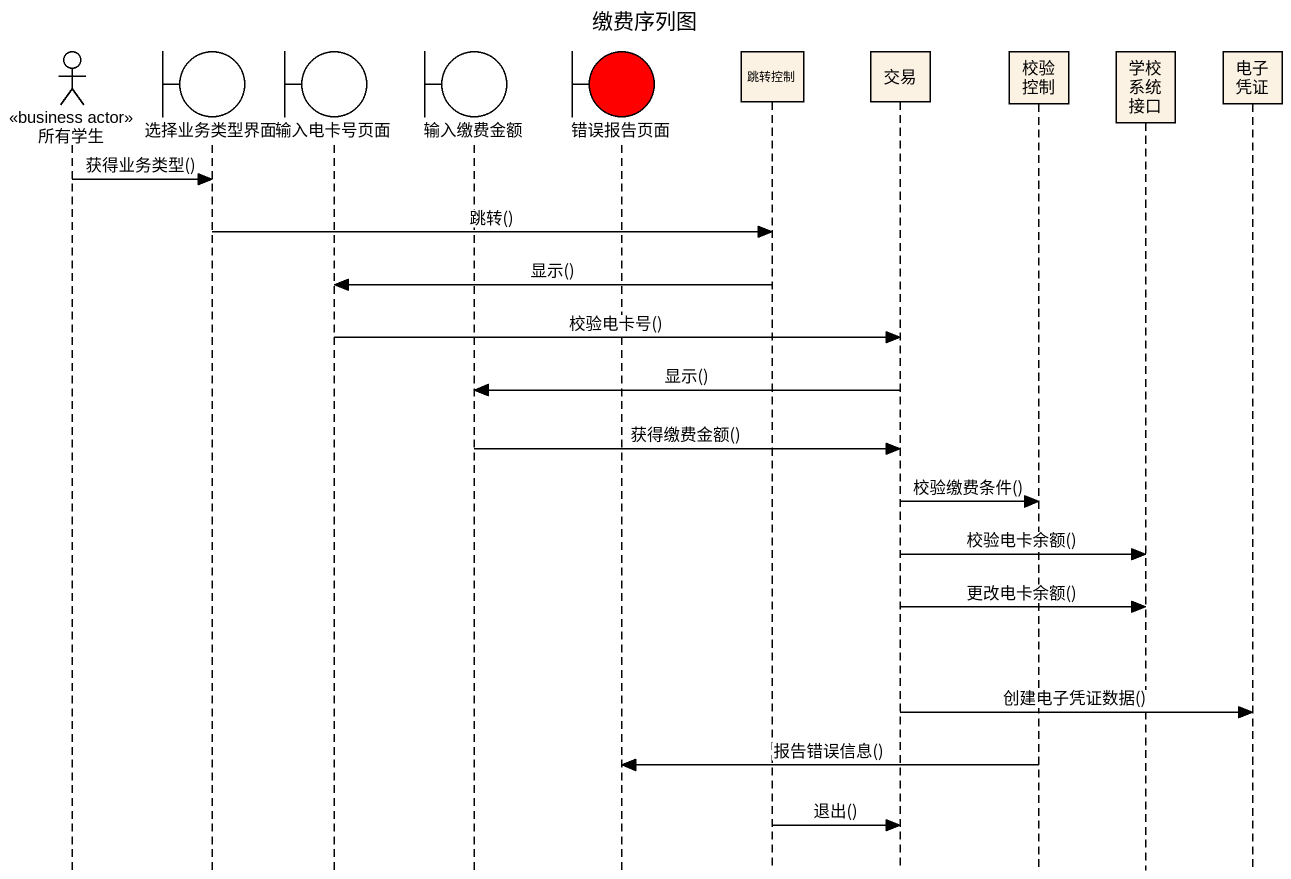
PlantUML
@startuml
title 缴费序列图
hide footbox
actor 所有学生 <<business actor>>
boundary 选择业务类型界面
boundary 输入电卡号页面
boundary 输入缴费金额
boundary 错误报告页面 #FF0000
participant 跳转控制
participant 交易
participant 校验控制
participant 学校系统接口
participant 电子凭证

所有学生 -> 选择业务类型界面 : 获得业务类型()
选择业务类型界面 -> 跳转控制 : 跳转()
跳转控制 -> 输入电卡号页面 : 显示()
输入电卡号页面 -> 交易 : 校验电卡号()
交易 -> 输入缴费金额 : 显示()
输入缴费金额 -> 交易 : 获得缴费金额()
交易 -> 校验控制 : 校验缴费条件()
交易 -> 学校系统接口 : 校验电卡余额()
交易 -> 学校系统接口 : 更改电卡余额()
交易 -> 电子凭证 : 创建电子凭证数据()
校验控制 -> 错误报告页面 : 报告错误信息()
跳转控制 -> 交易 : 退出()
@enduml
